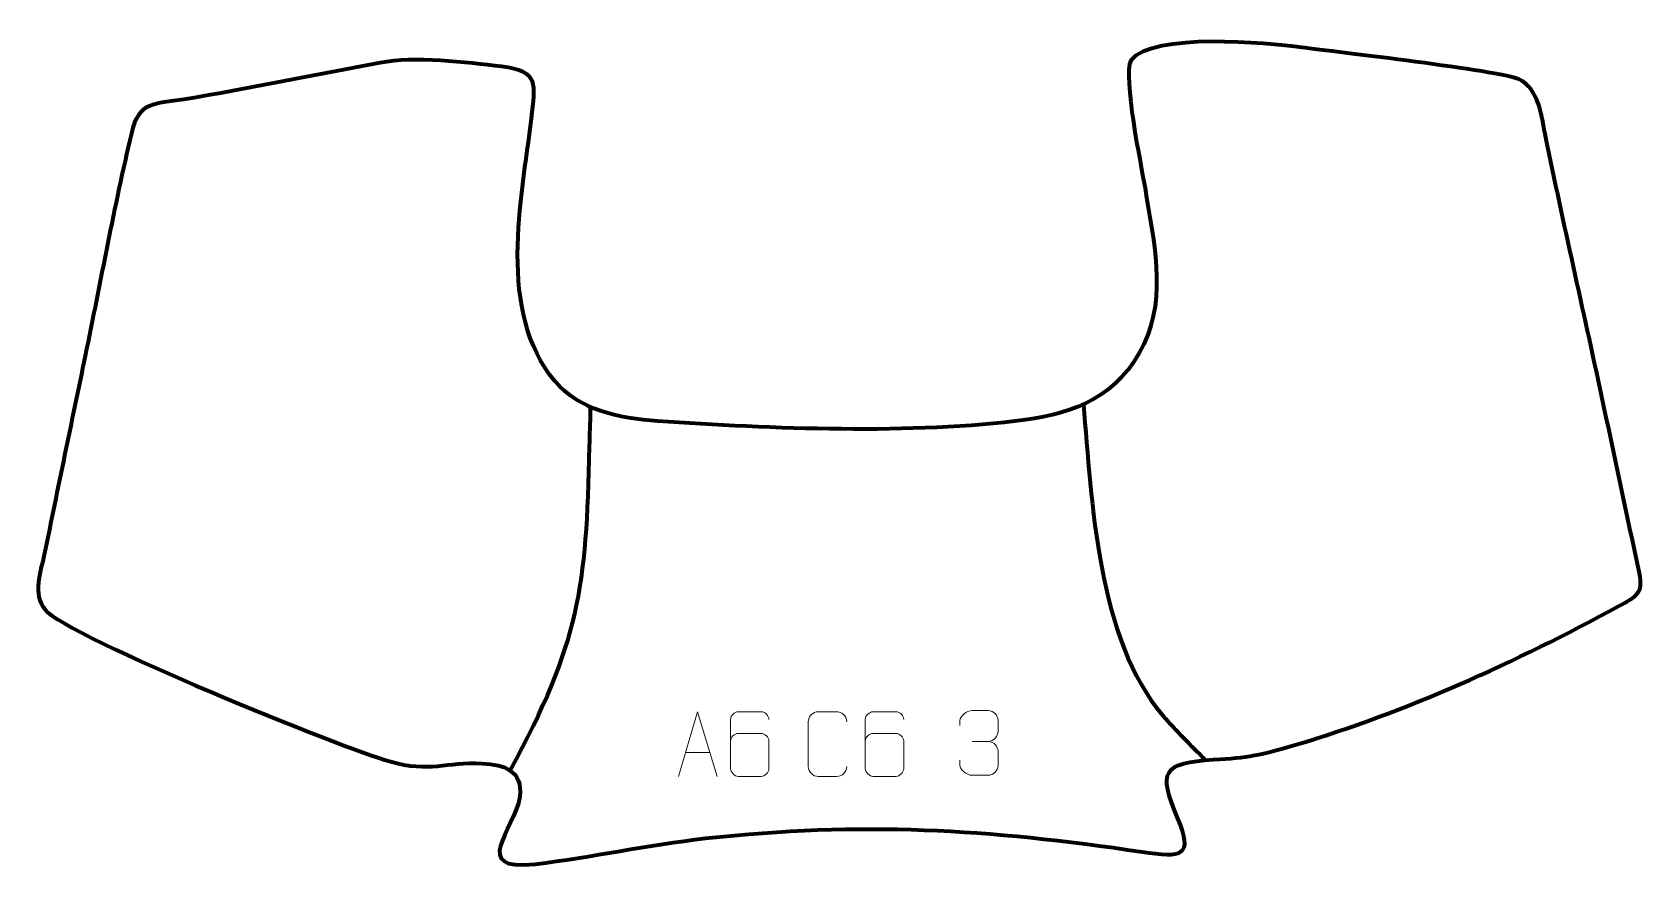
# Model space of a CAD drawing. Header units: millimetres. Extents: x -315 to 307, y -146 to 178.
import ezdxf

# ---------------------------------------------------------------- set-up
doc = ezdxf.new("R2010")
doc.units = ezdxf.units.MM
doc.header["$MEASUREMENT"] = 0
doc.layers.add('layer 2', color=7, linetype='Continuous')
doc.layers.add('layer 3', color=7, linetype='Continuous')

msp = doc.modelspace()

# ---------------------------------------------------------------- linework, layer by layer
at = {"layer": 'layer 2', "color": 142, "lineweight": 158}
for points, knots in [([(-130.6554, -107.5375), (-103.9186, -57.9065), (-101.2636, -37.7039), (-100.0261, 17.7043), (-100.0261, 17.7043), (-99.8967, 22.2109), (-99.7689, 26.7175), (-99.6423, 31.2242), (-99.6423, 31.2242), (-99.6423, 31.2242), (-99.7745, 33.1755), (-99.7745, 33.1755)], [0, 0, 0, 0, 0.25, 0.25, 0.25, 0.25, 0.5, 0.5, 0.5, 0.5, 1, 1, 1, 1]), ([(90.5545, 33.8447), (93.7161, -3.3141), (96.0358, -57.0032), (121.2024, -86.2942), (121.2024, -86.2942), (126.3414, -92.2753), (132.1058, -97.8574), (137.6096, -103.5129)], [0, 0, 0, 0, 0.33333333, 0.33333333, 0.33333333, 0.33333333, 1, 1, 1, 1])]:
    msp.add_open_spline(points, degree=3, knots=knots, dxfattribs=at)
at = {"layer": 'layer 3', "color": 242, "lineweight": 158}
msp.add_open_spline([(171.868, -97.8088), (159.5772, -101.3916), (153.6251, -102.6499), (140.795, -103.2677), (140.795, -103.2677), (121.1738, -104.5833), (119.1933, -107.7163), (126.8939, -125.8221), (126.8939, -125.8221), (133.3058, -140.898), (128.4497, -141.1631), (113.165, -138.9161), (113.165, -138.9161), (53.2172, -130.0218), (5.1968, -127.1323), (-55.3176, -133.7034), (-55.3176, -133.7034), (-77.4911, -136.3272), (-99.1889, -140.9273), (-121.0683, -143.6952), (-121.0683, -143.6952), (-146.5511, -146.2507), (-129.0857, -130.9566), (-126.8844, -117.5456), (-126.8844, -117.5456), (-125.949, -107.601), (-132.7464, -105.2483), (-141.4452, -104.7837), (-141.4452, -104.7837), (-155.6423, -104.0254), (-161.1887, -108.4989), (-177.3495, -103.984), (-177.3495, -103.984), (-193.5805, -99.4496), (-301.1703, -56.2521), (-310.1571, -45.3775), (-310.1571, -45.3775), (-315.1088, -39.3858), (-311.9389, -30.9697), (-310.4502, -24.1574), (-310.4502, -24.1574), (-305.226, 1.4861), (-300.0127, 26.9768), (-294.654, 52.5989), (-294.654, 52.5989), (-288.7797, 81.2299), (-283.5424, 110.0272), (-276.8594, 138.4831), (-276.8594, 138.4831), (-273.9043, 151.0657), (-268.0459, 149.66), (-256.547, 151.5842), (-256.547, 151.5842), (-231.4358, 155.7864), (-205.9777, 161.0324), (-180.9013, 165.7458), (-180.9013, 165.7458), (-167.6008, 168.2436), (-147.6371, 165.9932), (-134.0036, 164.2558), (-134.0036, 164.2558), (-119.191, 162.3681), (-120.9958, 157.8475), (-122.4004, 144.1612), (-122.4004, 144.1612), (-126.3751, 112.8138), (-135.7771, 69.5214), (-113.4368, 42.8265), (-113.4368, 42.8265), (-104.1552, 31.7358), (-88.9294, 28.461), (-73.6996, 27.3836), (-73.6996, 27.3836), (-30.7533, 24.346), (25.2108, 22.1157), (68.1621, 27.872), (68.1621, 27.872), (87.0767, 30.4069), (104.1626, 36.8611), (113.8239, 57.1043), (113.8239, 57.1043), (122.9152, 76.153), (117.4273, 97.5058), (114.3174, 117.306), (114.3174, 117.306), (112.8074, 125.9606), (105.6788, 160.5592), (108.7956, 166.6032), (108.7956, 166.6032), (117.5738, 177.5356), (160.9436, 173.452), (174.767, 171.6582), (174.767, 171.6582), (187.7987, 169.9712), (251.0575, 162.7032), (258.5087, 159.3681), (258.5087, 159.3681), (266.5091, 155.7873), (267.3658, 144.7455), (268.9931, 136.8254), (268.9931, 136.8254), (275.7925, 103.7319), (283.4197, 70.4637), (290.4877, 37.3655), (290.4877, 37.3655), (295.3811, 14.451), (300.241, -8.4707), (305.1128, -31.3898), (305.1128, -31.3898), (306.7777, -39.2221), (303.8657, -40.2934), (297.0344, -44.0437), (297.0344, -44.0437), (257.2011, -65.9111), (215.4257, -84.7183), (171.868, -97.8088)], degree=3, knots=[0, 0, 0, 0, 0.03333333, 0.03333333, 0.03333333, 0.03333333, 0.06666667, 0.06666667, 0.06666667, 0.06666667, 0.1, 0.1, 0.1, 0.1, 0.13333333, 0.13333333, 0.13333333, 0.13333333, 0.16666667, 0.16666667, 0.16666667, 0.16666667, 0.2, 0.2, 0.2, 0.2, 0.23333333, 0.23333333, 0.23333333, 0.23333333, 0.26666667, 0.26666667, 0.26666667, 0.26666667, 0.3, 0.3, 0.3, 0.3, 0.33333333, 0.33333333, 0.33333333, 0.33333333, 0.36666667, 0.36666667, 0.36666667, 0.36666667, 0.4, 0.4, 0.4, 0.4, 0.43333333, 0.43333333, 0.43333333, 0.43333333, 0.46666667, 0.46666667, 0.46666667, 0.46666667, 0.5, 0.5, 0.5, 0.5, 0.53333333, 0.53333333, 0.53333333, 0.53333333, 0.56666667, 0.56666667, 0.56666667, 0.56666667, 0.6, 0.6, 0.6, 0.6, 0.63333333, 0.63333333, 0.63333333, 0.63333333, 0.66666667, 0.66666667, 0.66666667, 0.66666667, 0.7, 0.7, 0.7, 0.7, 0.73333333, 0.73333333, 0.73333333, 0.73333333, 0.76666667, 0.76666667, 0.76666667, 0.76666667, 0.8, 0.8, 0.8, 0.8, 0.83333333, 0.83333333, 0.83333333, 0.83333333, 0.86666667, 0.86666667, 0.86666667, 0.86666667, 0.9, 0.9, 0.9, 0.9, 0.93333333, 0.93333333, 0.93333333, 0.93333333, 1, 1, 1, 1], dxfattribs=at)
at = {"layer": 'layer 3', "color": 250, "lineweight": 9}
for points, knots in [([(-65.7002, -109.8101), (-65.7002, -109.8101), (-58.3292, -84.8566), (-58.3292, -84.8566), (-58.3292, -84.8566), (-58.3292, -84.8566), (-50.7593, -109.8101), (-50.7593, -109.8101)], [0, 0, 0, 0, 0.33333333, 0.33333333, 0.33333333, 0.33333333, 1, 1, 1, 1]), ([(-30.7998, -87.7927), (-30.8239, -86.4532), (-32.1801, -84.8), (-33.752, -84.8343), (-33.752, -84.8343), (-36.7368, -84.8346), (-39.722, -84.8346), (-42.7074, -84.8343), (-42.7074, -84.8343), (-43.9265, -84.8194), (-45.6547, -86.257), (-45.6597, -87.7927), (-45.6597, -87.7927), (-45.6594, -94.1532), (-45.6594, -100.514), (-45.6597, -106.8747), (-45.6597, -106.8747), (-45.655, -108.0376), (-43.9265, -109.8087), (-42.7074, -109.8331), (-42.7074, -109.8331), (-39.722, -109.8328), (-36.7368, -109.8328), (-33.752, -109.8331), (-33.752, -109.8331), (-32.4739, -109.7893), (-30.8042, -108.1748), (-30.7998, -106.8747), (-30.7998, -106.8747), (-30.7998, -103.2914), (-30.7998, -99.7083), (-30.7998, -96.1256), (-30.7998, -96.1256), (-30.8383, -94.6474), (-32.421, -93.2145), (-33.752, -93.2165), (-33.752, -93.2165), (-36.7368, -93.2162), (-39.722, -93.2162), (-42.7074, -93.2165), (-42.7074, -93.2165), (-44.0369, -93.2115), (-45.6799, -94.7188), (-45.6382, -96.1473)], [0, 0, 0, 0, 0.08333333, 0.08333333, 0.08333333, 0.08333333, 0.16666667, 0.16666667, 0.16666667, 0.16666667, 0.25, 0.25, 0.25, 0.25, 0.33333333, 0.33333333, 0.33333333, 0.33333333, 0.41666667, 0.41666667, 0.41666667, 0.41666667, 0.5, 0.5, 0.5, 0.5, 0.58333333, 0.58333333, 0.58333333, 0.58333333, 0.66666667, 0.66666667, 0.66666667, 0.66666667, 0.75, 0.75, 0.75, 0.75, 0.83333333, 0.83333333, 0.83333333, 0.83333333, 1, 1, 1, 1]), ([(-0.8067, -105.9924), (-0.9465, -108.3158), (-2.6237, -109.7954), (-4.7714, -109.8062), (-4.7714, -109.8062), (-7.1033, -109.8058), (-9.4352, -109.8058), (-11.7667, -109.8062), (-11.7667, -109.8062), (-13.6917, -109.9116), (-15.6638, -108.0271), (-15.6526, -106.0098), (-15.6526, -106.0098), (-15.6522, -100.2397), (-15.6522, -94.47), (-15.6526, -88.7007), (-15.6526, -88.7007), (-15.6484, -86.5626), (-13.9017, -84.8434), (-11.7493, -84.8569), (-11.7493, -84.8569), (-9.4236, -84.8569), (-7.0975, -84.8569), (-4.7714, -84.8569), (-4.7714, -84.8569), (-2.8248, -84.8214), (-0.8334, -86.3129), (-0.8067, -88.7505)], [0, 0, 0, 0, 0.125, 0.125, 0.125, 0.125, 0.25, 0.25, 0.25, 0.25, 0.375, 0.375, 0.375, 0.375, 0.5, 0.5, 0.5, 0.5, 0.625, 0.625, 0.625, 0.625, 0.75, 0.75, 0.75, 0.75, 1, 1, 1, 1]), ([(21.2002, -87.7927), (21.1761, -86.4532), (19.8199, -84.8), (18.248, -84.8343), (18.248, -84.8343), (15.2632, -84.8346), (12.278, -84.8346), (9.2926, -84.8343), (9.2926, -84.8343), (8.0735, -84.8194), (6.3453, -86.257), (6.3403, -87.7927), (6.3403, -87.7927), (6.3406, -94.1532), (6.3406, -100.514), (6.3403, -106.8747), (6.3403, -106.8747), (6.345, -108.0376), (8.0735, -109.8087), (9.2926, -109.8331), (9.2926, -109.8331), (12.278, -109.8328), (15.2632, -109.8328), (18.248, -109.8331), (18.248, -109.8331), (19.5261, -109.7893), (21.1958, -108.1748), (21.2002, -106.8747), (21.2002, -106.8747), (21.2002, -103.2914), (21.2002, -99.7083), (21.2002, -96.1256), (21.2002, -96.1256), (21.1617, -94.6474), (19.579, -93.2145), (18.248, -93.2165), (18.248, -93.2165), (15.2632, -93.2162), (12.278, -93.2162), (9.2926, -93.2165), (9.2926, -93.2165), (7.9631, -93.2115), (6.3201, -94.7188), (6.3618, -96.1473)], [0, 0, 0, 0, 0.08333333, 0.08333333, 0.08333333, 0.08333333, 0.16666667, 0.16666667, 0.16666667, 0.16666667, 0.25, 0.25, 0.25, 0.25, 0.33333333, 0.33333333, 0.33333333, 0.33333333, 0.41666667, 0.41666667, 0.41666667, 0.41666667, 0.5, 0.5, 0.5, 0.5, 0.58333333, 0.58333333, 0.58333333, 0.58333333, 0.66666667, 0.66666667, 0.66666667, 0.66666667, 0.75, 0.75, 0.75, 0.75, 0.83333333, 0.83333333, 0.83333333, 0.83333333, 1, 1, 1, 1]), ([(42.8815, -90.0986), (42.8815, -90.0986), (42.8815, -88.2414), (42.8815, -88.2414), (42.8815, -88.2414), (42.8672, -86.4995), (45.5317, -84.3814), (47.5908, -84.4041), (47.5908, -84.4041), (49.6549, -84.4041), (51.7189, -84.4041), (53.7826, -84.4041), (53.7826, -84.4041), (55.9771, -84.3953), (57.5754, -86.2421), (57.6198, -88.1542), (57.6198, -88.1542), (57.6194, -89.5893), (57.6194, -91.0244), (57.6198, -92.4599), (57.6198, -92.4599), (57.5712, -94.1134), (55.9686, -96.3434), (53.7703, -96.3334), (53.7703, -96.3334), (55.974, -96.3446), (57.582, -98.1478), (57.636, -100.2073), (57.636, -100.2073), (57.6356, -101.992), (57.6356, -103.7767), (57.636, -105.5618), (57.636, -105.5618), (57.6461, -107.6232), (55.5912, -109.3863), (53.7703, -109.3782), (53.7703, -109.3782), (51.705, -109.3779), (49.6398, -109.3779), (47.5742, -109.3782), (47.5742, -109.3782), (45.4056, -109.3667), (42.8746, -106.9665), (42.856, -105.5047), (42.856, -105.5047), (42.856, -105.5047), (42.856, -103.5961), (42.856, -103.5961)], [0, 0, 0, 0, 0.07692308, 0.07692308, 0.07692308, 0.07692308, 0.15384615, 0.15384615, 0.15384615, 0.15384615, 0.23076923, 0.23076923, 0.23076923, 0.23076923, 0.30769231, 0.30769231, 0.30769231, 0.30769231, 0.38461538, 0.38461538, 0.38461538, 0.38461538, 0.46153846, 0.46153846, 0.46153846, 0.46153846, 0.53846154, 0.53846154, 0.53846154, 0.53846154, 0.61538462, 0.61538462, 0.61538462, 0.61538462, 0.69230769, 0.69230769, 0.69230769, 0.69230769, 0.76923077, 0.76923077, 0.76923077, 0.76923077, 0.84615385, 0.84615385, 0.84615385, 0.84615385, 1, 1, 1, 1])]:
    msp.add_open_spline(points, degree=3, knots=knots, dxfattribs=at)
for points in [[(47.5912, -96.3438), (47.5912, -96.3438), (53.7876, -96.3438), (53.7876, -96.3438)], [(-62.9776, -100.5607), (-62.9776, -100.5607), (-53.4819, -100.5607), (-53.4819, -100.5607)]]:
    msp.add_open_spline(points, degree=3, dxfattribs=at)

doc.saveas('drawing.dxf')
